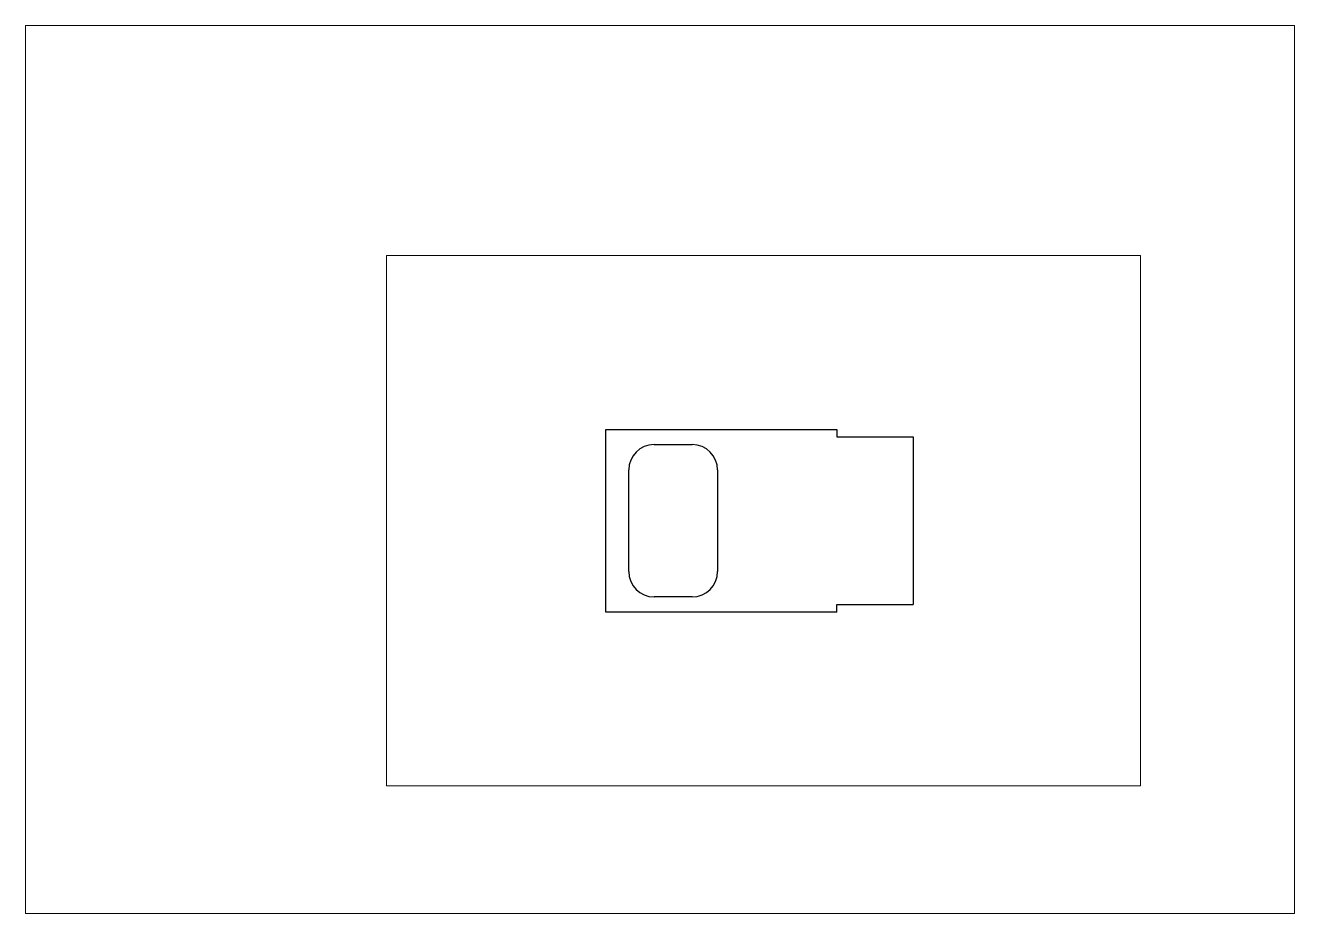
# Paper-space layout 'Layout1' of a CAD drawing. Extents: x 0 to 500, y 0 to 350.
# The model-space entities are those that its viewports show. They can reach past a viewport. Long polylines and large blocks are cut down to what shows.
import ezdxf

# ---------------------------------------------------------------- set-up
doc = ezdxf.new("R2010")
doc.units = 0
doc.header["$MEASUREMENT"] = 0

msp = doc.modelspace()

# ---------------------------------------------------------------- linework, layer by layer
at = {"color": 1, "linetype": 'Continuous'}
for p, q in [((228.6672, 118.81358), (228.6672, 190.81358)), ((228.6672, 190.81358), (319.62323, 190.81358)), ((319.62323, 190.81358), (319.62323, 187.81358)), ((319.62323, 187.81358), (349.6672, 187.81358)), ((349.6672, 187.81358), (349.6672, 121.81358)), ((247.6672, 184.81358), (262.6672, 184.81358)), ((237.6672, 134.81358), (237.6672, 174.81358)), ((272.6672, 174.81358), (272.6672, 134.81358)), ((262.6672, 124.81358), (247.6672, 124.81358)), ((319.62323, 121.81358), (349.6672, 121.81358)), ((319.62323, 118.81358), (319.62323, 121.81358)), ((319.62323, 118.81358), (228.6672, 118.81358))]:
    msp.add_line(p, q, dxfattribs=at)
for centre, start, end in [((247.6672, 174.81358), 90, 180), ((262.6672, 174.81358), 0, 90), ((247.6672, 134.81358), 180, 270), ((262.6672, 134.81358), 270, 0)]:
    msp.add_arc(centre, 10, start, end, dxfattribs=at)

psp = doc.layouts.get("Layout1")

# ---------------------------------------------------------------- viewports
at = {"layer": '0', "color": 3, "linetype": 'Continuous'}
psp.add_viewport(center=(250, 175), size=(500, 350), view_center_point=(250, 175), view_height=350, dxfattribs=at)
psp.add_viewport(center=(290.75412, 154.81358), size=(297.04513, 208.97098), view_center_point=(290.75412, 154.81358), view_height=208.97098, status=3, dxfattribs=at)

doc.saveas('drawing.dxf')
